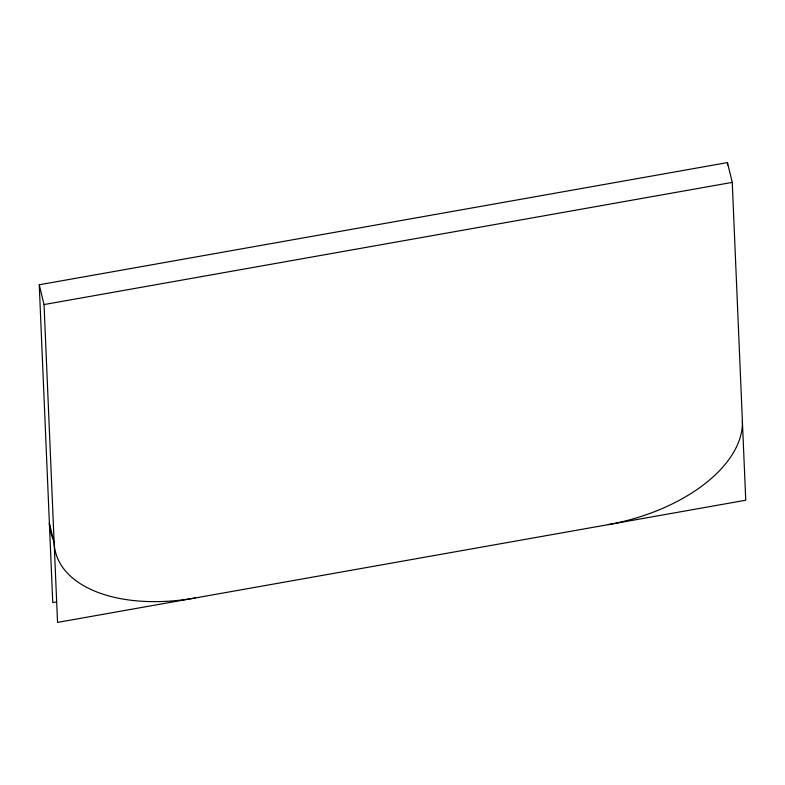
<?xml version="1.0" encoding="UTF-8"?>
<svg xmlns="http://www.w3.org/2000/svg" width="785" height="785" viewBox="0 0 785 785"><rect width="100%" height="100%" fill="white"/><g stroke="black" fill="none" stroke-linecap="round" stroke-linejoin="round"><path stroke-width="1.18" d="M39.25 284.778L727.459 162.593L732.248 182.385L745.75 500.222L57.54 622.407L44.038 304.57L39.25 284.778L52.752 602.615L56.373 601.967M44.038 304.57L732.248 182.385M727.459 162.593L727.567 165.036M195.18 597.974A140.378 78.5 -13.6 0 1 54.165 542.945L49.377 523.153A140.378 78.5 -13.6 0 0 51.28 534.3M742.374 420.76A140.378 78.5 -13.6 0 1 608.11 524.655M53.086 539.138A140.378 78.5 -13.6 0 1 51.594 535.282"/></g></svg>
